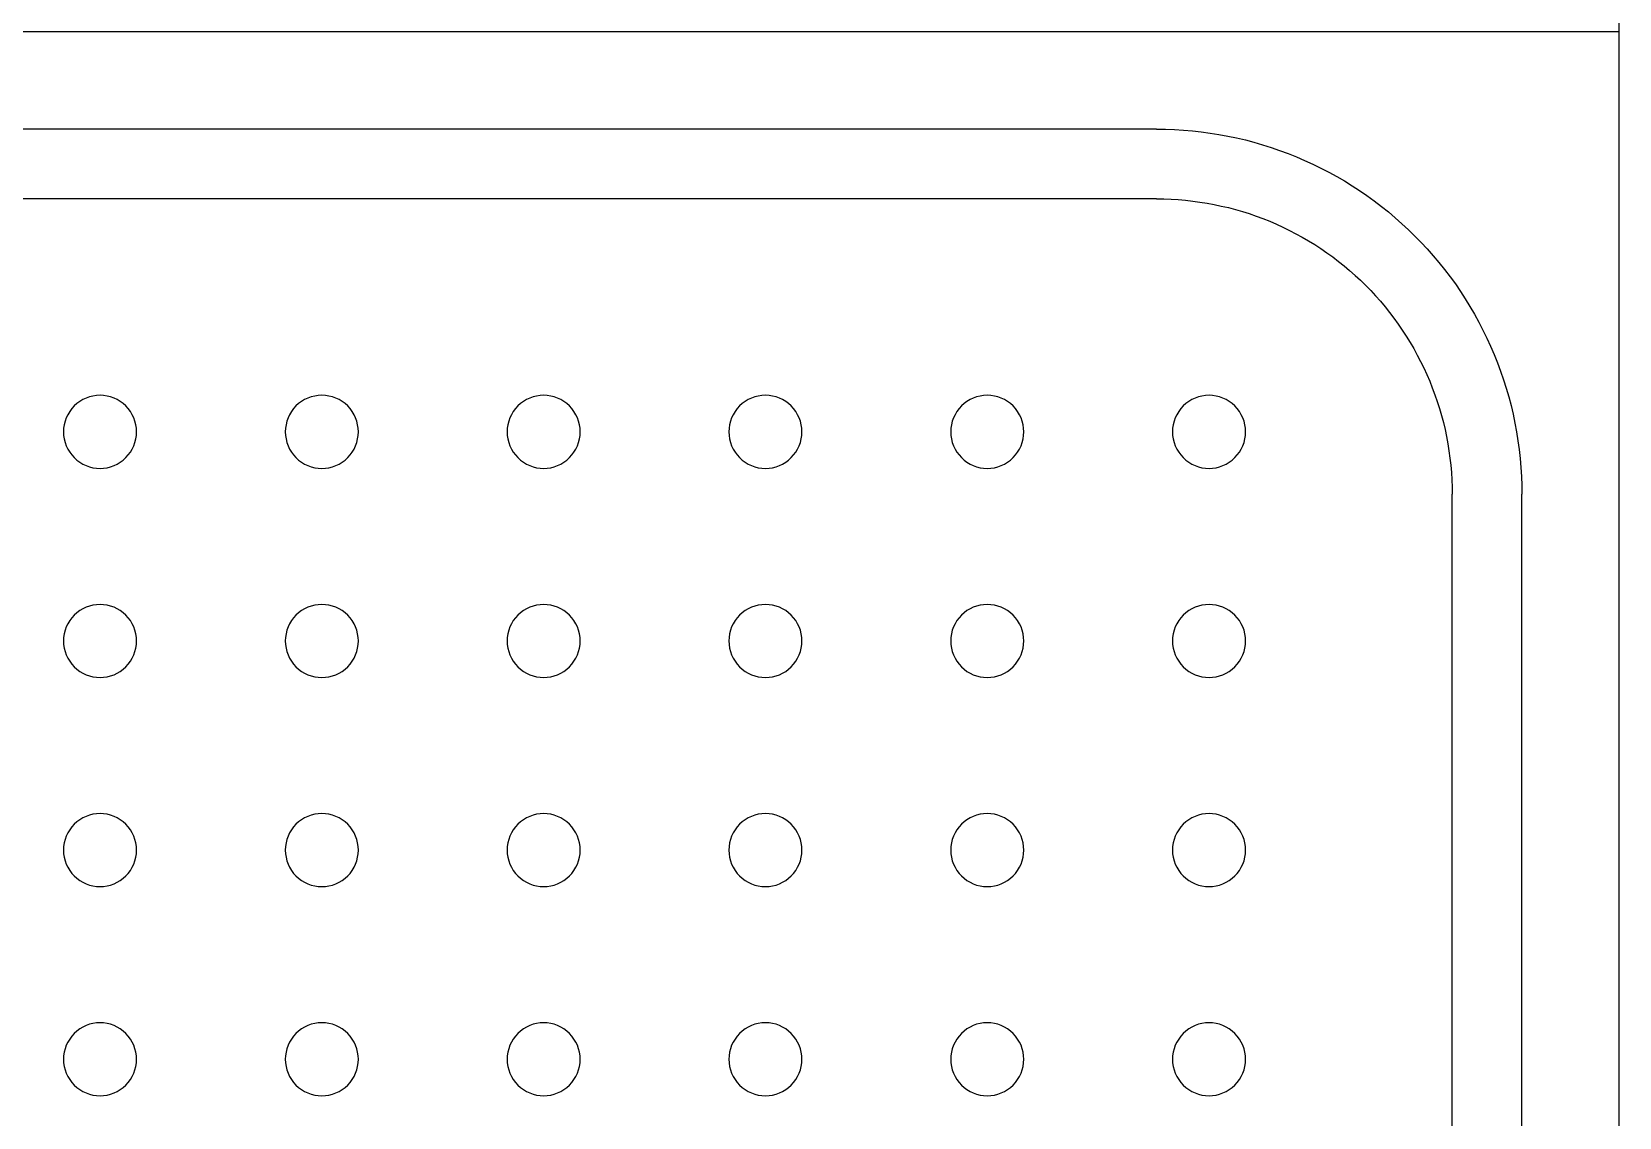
# Model space of a CAD drawing. Header units: millimetres. Extents: x -159872 to 386485, y -250577 to 158966.
# Drawn here: x 370581.6 to 370712.7, y 9857.9 to 9947.6 of the extents above; entities that cross this region are included whole.
import ezdxf

# ---------------------------------------------------------------- set-up
doc = ezdxf.new("R2010")
doc.units = ezdxf.units.MM
doc.layers.get('0').update_dxf_attribs({"lineweight": 25})
doc.layers.add('LDS-equipment-kitchen equipment', color=3, linetype='Continuous', lineweight=13)

# ---------------------------------------------------------------- blocks, each defined once
blk = doc.blocks.new('Group-324')
at = {"layer": 'LDS-equipment-kitchen equipment', "linetype": 'Continuous', "lineweight": 5, "extrusion": (0, 0, -1)}
blk.add_arc((-309675.71, 46653.2), 600.93, 192.83875, 259.24317, dxfattribs=at)
blk = doc.blocks.new('A$C41f9af21')
at = {"lineweight": 25, "transparency": 33554687}
for points in [[(497, 0, 0), (497, 714, 0)], [(497, 357, 0), (110.91, 357, 0)], [(497, 357, 0), (110.91, 357, 0)], [(458.78, 348.96, 0), (149.13, 348.96, 0)], [(458.78, 343.2, 0), (149.13, 343.2, 0)], [(483.2, 225.41, 0), (483.2, 318.78, 0)], [(488.96, 225.41, 0), (488.96, 318.78, 0)]]:
    blk.add_polyline3d(points, dxfattribs=at)
at = {"lineweight": 25}
for points in [[(458.78, 348.96, 0), (459.53, 348.95, 0), (460.27, 348.92, 0), (461, 348.88, 0), (461.74, 348.81, 0), (462.48, 348.73, 0), (463.21, 348.63, 0), (463.94, 348.52, 0), (464.67, 348.38, 0), (465.4, 348.23, 0), (466.12, 348.06, 0), (466.83, 347.87, 0), (467.54, 347.66, 0), (468.25, 347.44, 0), (468.95, 347.2, 0), (469.64, 346.94, 0), (470.33, 346.66, 0), (471.01, 346.37, 0), (471.69, 346.06, 0), (472.35, 345.74, 0), (473.01, 345.4, 0), (473.66, 345.04, 0), (474.3, 344.67, 0), (474.93, 344.28, 0), (475.55, 343.87, 0), (476.16, 343.46, 0), (476.76, 343.02, 0), (477.35, 342.57, 0), (477.93, 342.11, 0), (478.49, 341.63, 0), (479.05, 341.14, 0), (479.59, 340.64, 0), (480.12, 340.12, 0), (480.64, 339.59, 0), (481.14, 339.05, 0), (481.63, 338.49, 0), (482.11, 337.93, 0), (482.57, 337.35, 0), (483.02, 336.76, 0), (483.46, 336.16, 0), (483.88, 335.55, 0), (484.28, 334.93, 0), (484.67, 334.3, 0), (485.04, 333.66, 0), (485.4, 333.01, 0), (485.74, 332.35, 0), (486.06, 331.69, 0), (486.37, 331.01, 0), (486.66, 330.33, 0), (486.94, 329.64, 0), (487.2, 328.95, 0), (487.44, 328.25, 0), (487.66, 327.54, 0), (487.87, 326.83, 0), (488.06, 326.12, 0), (488.23, 325.4, 0), (488.38, 324.67, 0), (488.52, 323.94, 0), (488.63, 323.21, 0), (488.73, 322.48, 0), (488.82, 321.74, 0), (488.88, 321, 0), (488.92, 320.26, 0), (488.95, 319.52, 0), (488.96, 318.78, 0)], [(458.78, 343.2, 0), (459.38, 343.19, 0), (459.98, 343.17, 0), (460.58, 343.13, 0), (461.18, 343.08, 0), (461.77, 343.01, 0), (462.37, 342.93, 0), (462.96, 342.84, 0), (463.55, 342.73, 0), (464.13, 342.6, 0), (464.72, 342.47, 0), (465.3, 342.31, 0), (465.87, 342.15, 0), (466.44, 341.97, 0), (467.01, 341.77, 0), (467.57, 341.56, 0), (468.13, 341.34, 0), (468.68, 341.1, 0), (469.22, 340.85, 0), (469.76, 340.59, 0), (470.29, 340.31, 0), (470.82, 340.03, 0), (471.34, 339.72, 0), (471.85, 339.41, 0), (472.35, 339.08, 0), (472.84, 338.74, 0), (473.33, 338.39, 0), (473.8, 338.03, 0), (474.27, 337.66, 0), (474.73, 337.27, 0), (475.18, 336.87, 0), (475.62, 336.47, 0), (476.05, 336.05, 0), (476.47, 335.62, 0), (476.87, 335.18, 0), (477.27, 334.73, 0), (477.66, 334.27, 0), (478.03, 333.8, 0), (478.39, 333.33, 0), (478.74, 332.84, 0), (479.08, 332.35, 0), (479.41, 331.84, 0), (479.72, 331.33, 0), (480.03, 330.82, 0), (480.32, 330.29, 0), (480.59, 329.76, 0), (480.85, 329.22, 0), (481.1, 328.68, 0), (481.34, 328.13, 0), (481.56, 327.57, 0), (481.77, 327.01, 0), (481.97, 326.44, 0), (482.15, 325.87, 0), (482.31, 325.3, 0), (482.47, 324.72, 0), (482.61, 324.13, 0), (482.73, 323.55, 0), (482.84, 322.96, 0), (482.93, 322.37, 0), (483.01, 321.77, 0), (483.08, 321.18, 0), (483.13, 320.58, 0), (483.17, 319.98, 0), (483.19, 319.38, 0), (483.2, 318.78, 0)], [(368.51, 323.94, 0), (368.52, 323.65, 0), (368.57, 323.35, 0), (368.64, 323.07, 0), (368.74, 322.79, 0), (368.87, 322.52, 0), (369.02, 322.27, 0), (369.19, 322.03, 0), (369.39, 321.81, 0), (369.61, 321.61, 0), (369.85, 321.43, 0), (370.1, 321.28, 0), (370.37, 321.15, 0), (370.65, 321.05, 0), (370.94, 320.98, 0), (371.23, 320.94, 0), (371.53, 320.92, 0), (371.82, 320.94, 0), (372.12, 320.98, 0), (372.4, 321.05, 0), (372.68, 321.15, 0), (372.95, 321.28, 0), (373.2, 321.43, 0), (373.44, 321.61, 0), (373.66, 321.81, 0), (373.86, 322.03, 0), (374.04, 322.27, 0), (374.19, 322.52, 0), (374.31, 322.79, 0), (374.41, 323.07, 0), (374.49, 323.35, 0), (374.53, 323.65, 0), (374.54, 323.94, 0), (374.53, 324.24, 0), (374.49, 324.53, 0), (374.41, 324.82, 0), (374.31, 325.1, 0), (374.19, 325.36, 0), (374.04, 325.62, 0), (373.86, 325.86, 0), (373.66, 326.08, 0), (373.44, 326.27, 0), (373.2, 326.45, 0), (372.95, 326.6, 0), (372.68, 326.73, 0), (372.4, 326.83, 0), (372.12, 326.9, 0), (371.82, 326.95, 0), (371.53, 326.96, 0), (371.23, 326.95, 0), (370.94, 326.9, 0), (370.65, 326.83, 0), (370.37, 326.73, 0), (370.1, 326.6, 0), (369.85, 326.45, 0), (369.61, 326.27, 0), (369.39, 326.08, 0), (369.19, 325.86, 0), (369.02, 325.62, 0), (368.87, 325.36, 0), (368.74, 325.1, 0), (368.64, 324.82, 0), (368.57, 324.53, 0), (368.52, 324.24, 0), (368.51, 323.94, 0)], [(386.83, 323.94, 0), (386.84, 323.65, 0), (386.89, 323.35, 0), (386.96, 323.07, 0), (387.06, 322.79, 0), (387.18, 322.52, 0), (387.34, 322.27, 0), (387.51, 322.03, 0), (387.71, 321.81, 0), (387.93, 321.61, 0), (388.17, 321.43, 0), (388.42, 321.28, 0), (388.69, 321.15, 0), (388.97, 321.05, 0), (389.26, 320.98, 0), (389.55, 320.94, 0), (389.85, 320.92, 0), (390.14, 320.94, 0), (390.43, 320.98, 0), (390.72, 321.05, 0), (391, 321.15, 0), (391.27, 321.28, 0), (391.52, 321.43, 0), (391.76, 321.61, 0), (391.98, 321.81, 0), (392.18, 322.03, 0), (392.35, 322.27, 0), (392.51, 322.52, 0), (392.63, 322.79, 0), (392.73, 323.07, 0), (392.8, 323.35, 0), (392.85, 323.65, 0), (392.86, 323.94, 0), (392.85, 324.24, 0), (392.8, 324.53, 0), (392.73, 324.82, 0), (392.63, 325.1, 0), (392.51, 325.36, 0), (392.35, 325.62, 0), (392.18, 325.86, 0), (391.98, 326.08, 0), (391.76, 326.27, 0), (391.52, 326.45, 0), (391.27, 326.6, 0), (391, 326.73, 0), (390.72, 326.83, 0), (390.43, 326.9, 0), (390.14, 326.95, 0), (389.85, 326.96, 0), (389.55, 326.95, 0), (389.26, 326.9, 0), (388.97, 326.83, 0), (388.69, 326.73, 0), (388.42, 326.6, 0), (388.17, 326.45, 0), (387.93, 326.27, 0), (387.71, 326.08, 0), (387.51, 325.86, 0), (387.34, 325.62, 0), (387.18, 325.36, 0), (387.06, 325.1, 0), (386.96, 324.82, 0), (386.89, 324.53, 0), (386.84, 324.24, 0), (386.83, 323.94, 0)], [(405.15, 323.94, 0), (405.16, 323.65, 0), (405.2, 323.35, 0), (405.28, 323.07, 0), (405.38, 322.79, 0), (405.5, 322.52, 0), (405.65, 322.27, 0), (405.83, 322.03, 0), (406.03, 321.81, 0), (406.25, 321.61, 0), (406.49, 321.43, 0), (406.74, 321.28, 0), (407.01, 321.15, 0), (407.29, 321.05, 0), (407.57, 320.98, 0), (407.87, 320.94, 0), (408.16, 320.92, 0), (408.46, 320.94, 0), (408.75, 320.98, 0), (409.04, 321.05, 0), (409.32, 321.15, 0), (409.59, 321.28, 0), (409.84, 321.43, 0), (410.08, 321.61, 0), (410.3, 321.81, 0), (410.5, 322.03, 0), (410.67, 322.27, 0), (410.82, 322.52, 0), (410.95, 322.79, 0), (411.05, 323.07, 0), (411.12, 323.35, 0), (411.17, 323.65, 0), (411.18, 323.94, 0), (411.17, 324.24, 0), (411.12, 324.53, 0), (411.05, 324.82, 0), (410.95, 325.1, 0), (410.82, 325.36, 0), (410.67, 325.62, 0), (410.5, 325.86, 0), (410.3, 326.08, 0), (410.08, 326.27, 0), (409.84, 326.45, 0), (409.59, 326.6, 0), (409.32, 326.73, 0), (409.04, 326.83, 0), (408.75, 326.9, 0), (408.46, 326.95, 0), (408.16, 326.96, 0), (407.87, 326.95, 0), (407.57, 326.9, 0), (407.29, 326.83, 0), (407.01, 326.73, 0), (406.74, 326.6, 0), (406.49, 326.45, 0), (406.25, 326.27, 0), (406.03, 326.08, 0), (405.83, 325.86, 0), (405.65, 325.62, 0), (405.5, 325.36, 0), (405.38, 325.1, 0), (405.28, 324.82, 0), (405.2, 324.53, 0), (405.16, 324.24, 0), (405.15, 323.94, 0)], [(423.46, 323.94, 0), (423.48, 323.65, 0), (423.52, 323.35, 0), (423.59, 323.07, 0), (423.69, 322.79, 0), (423.82, 322.52, 0), (423.97, 322.27, 0), (424.15, 322.03, 0), (424.35, 321.81, 0), (424.57, 321.61, 0), (424.81, 321.43, 0), (425.06, 321.28, 0), (425.33, 321.15, 0), (425.61, 321.05, 0), (425.89, 320.98, 0), (426.19, 320.94, 0), (426.48, 320.92, 0), (426.78, 320.94, 0), (427.07, 320.98, 0), (427.36, 321.05, 0), (427.64, 321.15, 0), (427.9, 321.28, 0), (428.16, 321.43, 0), (428.4, 321.61, 0), (428.62, 321.81, 0), (428.81, 322.03, 0), (428.99, 322.27, 0), (429.14, 322.52, 0), (429.27, 322.79, 0), (429.37, 323.07, 0), (429.44, 323.35, 0), (429.48, 323.65, 0), (429.5, 323.94, 0), (429.48, 324.24, 0), (429.44, 324.53, 0), (429.37, 324.82, 0), (429.27, 325.1, 0), (429.14, 325.36, 0), (428.99, 325.62, 0), (428.81, 325.86, 0), (428.62, 326.08, 0), (428.4, 326.27, 0), (428.16, 326.45, 0), (427.9, 326.6, 0), (427.64, 326.73, 0), (427.36, 326.83, 0), (427.07, 326.9, 0), (426.78, 326.95, 0), (426.48, 326.96, 0), (426.19, 326.95, 0), (425.89, 326.9, 0), (425.61, 326.83, 0), (425.33, 326.73, 0), (425.06, 326.6, 0), (424.81, 326.45, 0), (424.57, 326.27, 0), (424.35, 326.08, 0), (424.15, 325.86, 0), (423.97, 325.62, 0), (423.82, 325.36, 0), (423.69, 325.1, 0), (423.59, 324.82, 0), (423.52, 324.53, 0), (423.48, 324.24, 0), (423.46, 323.94, 0)], [(441.78, 323.94, 0), (441.8, 323.65, 0), (441.84, 323.35, 0), (441.91, 323.07, 0), (442.01, 322.79, 0), (442.14, 322.52, 0), (442.29, 322.27, 0), (442.47, 322.03, 0), (442.67, 321.81, 0), (442.89, 321.61, 0), (443.12, 321.43, 0), (443.38, 321.28, 0), (443.64, 321.15, 0), (443.92, 321.05, 0), (444.21, 320.98, 0), (444.5, 320.94, 0), (444.8, 320.92, 0), (445.1, 320.94, 0), (445.39, 320.98, 0), (445.68, 321.05, 0), (445.95, 321.15, 0), (446.22, 321.28, 0), (446.48, 321.43, 0), (446.71, 321.61, 0), (446.93, 321.81, 0), (447.13, 322.03, 0), (447.31, 322.27, 0), (447.46, 322.52, 0), (447.59, 322.79, 0), (447.69, 323.07, 0), (447.76, 323.35, 0), (447.8, 323.65, 0), (447.82, 323.94, 0), (447.8, 324.24, 0), (447.76, 324.53, 0), (447.69, 324.82, 0), (447.59, 325.1, 0), (447.46, 325.36, 0), (447.31, 325.62, 0), (447.13, 325.86, 0), (446.93, 326.08, 0), (446.71, 326.27, 0), (446.48, 326.45, 0), (446.22, 326.6, 0), (445.95, 326.73, 0), (445.68, 326.83, 0), (445.39, 326.9, 0), (445.1, 326.95, 0), (444.8, 326.96, 0), (444.5, 326.95, 0), (444.21, 326.9, 0), (443.92, 326.83, 0), (443.64, 326.73, 0), (443.38, 326.6, 0), (443.12, 326.45, 0), (442.89, 326.27, 0), (442.67, 326.08, 0), (442.47, 325.86, 0), (442.29, 325.62, 0), (442.14, 325.36, 0), (442.01, 325.1, 0), (441.91, 324.82, 0), (441.84, 324.53, 0), (441.8, 324.24, 0), (441.78, 323.94, 0)], [(460.1, 323.94, 0), (460.11, 323.65, 0), (460.16, 323.35, 0), (460.23, 323.07, 0), (460.33, 322.79, 0), (460.46, 322.52, 0), (460.61, 322.27, 0), (460.79, 322.03, 0), (460.98, 321.81, 0), (461.2, 321.61, 0), (461.44, 321.43, 0), (461.7, 321.28, 0), (461.96, 321.15, 0), (462.24, 321.05, 0), (462.53, 320.98, 0), (462.82, 320.94, 0), (463.12, 320.92, 0), (463.41, 320.94, 0), (463.71, 320.98, 0), (463.99, 321.05, 0), (464.27, 321.15, 0), (464.54, 321.28, 0), (464.79, 321.43, 0), (465.03, 321.61, 0), (465.25, 321.81, 0), (465.45, 322.03, 0), (465.63, 322.27, 0), (465.78, 322.52, 0), (465.91, 322.79, 0), (466.01, 323.07, 0), (466.08, 323.35, 0), (466.12, 323.65, 0), (466.14, 323.94, 0), (466.12, 324.24, 0), (466.08, 324.53, 0), (466.01, 324.82, 0), (465.91, 325.1, 0), (465.78, 325.36, 0), (465.63, 325.62, 0), (465.45, 325.86, 0), (465.25, 326.08, 0), (465.03, 326.27, 0), (464.79, 326.45, 0), (464.54, 326.6, 0), (464.27, 326.73, 0), (463.99, 326.83, 0), (463.71, 326.9, 0), (463.41, 326.95, 0), (463.12, 326.96, 0), (462.82, 326.95, 0), (462.53, 326.9, 0), (462.24, 326.83, 0), (461.96, 326.73, 0), (461.7, 326.6, 0), (461.44, 326.45, 0), (461.2, 326.27, 0), (460.98, 326.08, 0), (460.79, 325.86, 0), (460.61, 325.62, 0), (460.46, 325.36, 0), (460.33, 325.1, 0), (460.23, 324.82, 0), (460.16, 324.53, 0), (460.11, 324.24, 0), (460.1, 323.94, 0)], [(368.51, 306.66, 0), (368.52, 306.36, 0), (368.57, 306.07, 0), (368.64, 305.78, 0), (368.74, 305.51, 0), (368.87, 305.24, 0), (369.02, 304.98, 0), (369.19, 304.75, 0), (369.39, 304.53, 0), (369.61, 304.33, 0), (369.85, 304.15, 0), (370.1, 304, 0), (370.37, 303.87, 0), (370.65, 303.77, 0), (370.94, 303.7, 0), (371.23, 303.66, 0), (371.53, 303.64, 0), (371.82, 303.66, 0), (372.12, 303.7, 0), (372.4, 303.77, 0), (372.68, 303.87, 0), (372.95, 304, 0), (373.2, 304.15, 0), (373.44, 304.33, 0), (373.66, 304.53, 0), (373.86, 304.75, 0), (374.04, 304.98, 0), (374.19, 305.24, 0), (374.31, 305.51, 0), (374.41, 305.78, 0), (374.49, 306.07, 0), (374.53, 306.36, 0), (374.54, 306.66, 0), (374.53, 306.96, 0), (374.49, 307.25, 0), (374.41, 307.54, 0), (374.31, 307.82, 0), (374.19, 308.08, 0), (374.04, 308.34, 0), (373.86, 308.58, 0), (373.66, 308.79, 0), (373.44, 308.99, 0), (373.2, 309.17, 0), (372.95, 309.32, 0), (372.68, 309.45, 0), (372.4, 309.55, 0), (372.12, 309.62, 0), (371.82, 309.66, 0), (371.53, 309.68, 0), (371.23, 309.66, 0), (370.94, 309.62, 0), (370.65, 309.55, 0), (370.37, 309.45, 0), (370.1, 309.32, 0), (369.85, 309.17, 0), (369.61, 308.99, 0), (369.39, 308.79, 0), (369.19, 308.58, 0), (369.02, 308.34, 0), (368.87, 308.08, 0), (368.74, 307.82, 0), (368.64, 307.54, 0), (368.57, 307.25, 0), (368.52, 306.96, 0), (368.51, 306.66, 0)], [(386.83, 306.66, 0), (386.84, 306.36, 0), (386.89, 306.07, 0), (386.96, 305.78, 0), (387.06, 305.51, 0), (387.18, 305.24, 0), (387.34, 304.98, 0), (387.51, 304.75, 0), (387.71, 304.53, 0), (387.93, 304.33, 0), (388.17, 304.15, 0), (388.42, 304, 0), (388.69, 303.87, 0), (388.97, 303.77, 0), (389.26, 303.7, 0), (389.55, 303.66, 0), (389.85, 303.64, 0), (390.14, 303.66, 0), (390.43, 303.7, 0), (390.72, 303.77, 0), (391, 303.87, 0), (391.27, 304, 0), (391.52, 304.15, 0), (391.76, 304.33, 0), (391.98, 304.53, 0), (392.18, 304.75, 0), (392.35, 304.98, 0), (392.51, 305.24, 0), (392.63, 305.51, 0), (392.73, 305.78, 0), (392.8, 306.07, 0), (392.85, 306.36, 0), (392.86, 306.66, 0), (392.85, 306.96, 0), (392.8, 307.25, 0), (392.73, 307.54, 0), (392.63, 307.82, 0), (392.51, 308.08, 0), (392.35, 308.34, 0), (392.18, 308.58, 0), (391.98, 308.79, 0), (391.76, 308.99, 0), (391.52, 309.17, 0), (391.27, 309.32, 0), (391, 309.45, 0), (390.72, 309.55, 0), (390.43, 309.62, 0), (390.14, 309.66, 0), (389.85, 309.68, 0), (389.55, 309.66, 0), (389.26, 309.62, 0), (388.97, 309.55, 0), (388.69, 309.45, 0), (388.42, 309.32, 0), (388.17, 309.17, 0), (387.93, 308.99, 0), (387.71, 308.79, 0), (387.51, 308.58, 0), (387.34, 308.34, 0), (387.18, 308.08, 0), (387.06, 307.82, 0), (386.96, 307.54, 0), (386.89, 307.25, 0), (386.84, 306.96, 0), (386.83, 306.66, 0)], [(405.15, 306.66, 0), (405.16, 306.36, 0), (405.2, 306.07, 0), (405.28, 305.78, 0), (405.38, 305.51, 0), (405.5, 305.24, 0), (405.65, 304.98, 0), (405.83, 304.75, 0), (406.03, 304.53, 0), (406.25, 304.33, 0), (406.49, 304.15, 0), (406.74, 304, 0), (407.01, 303.87, 0), (407.29, 303.77, 0), (407.57, 303.7, 0), (407.87, 303.66, 0), (408.16, 303.64, 0), (408.46, 303.66, 0), (408.75, 303.7, 0), (409.04, 303.77, 0), (409.32, 303.87, 0), (409.59, 304, 0), (409.84, 304.15, 0), (410.08, 304.33, 0), (410.3, 304.53, 0), (410.5, 304.75, 0), (410.67, 304.98, 0), (410.82, 305.24, 0), (410.95, 305.51, 0), (411.05, 305.78, 0), (411.12, 306.07, 0), (411.17, 306.36, 0), (411.18, 306.66, 0), (411.17, 306.96, 0), (411.12, 307.25, 0), (411.05, 307.54, 0), (410.95, 307.82, 0), (410.82, 308.08, 0), (410.67, 308.34, 0), (410.5, 308.58, 0), (410.3, 308.79, 0), (410.08, 308.99, 0), (409.84, 309.17, 0), (409.59, 309.32, 0), (409.32, 309.45, 0), (409.04, 309.55, 0), (408.75, 309.62, 0), (408.46, 309.66, 0), (408.16, 309.68, 0), (407.87, 309.66, 0), (407.57, 309.62, 0), (407.29, 309.55, 0), (407.01, 309.45, 0), (406.74, 309.32, 0), (406.49, 309.17, 0), (406.25, 308.99, 0), (406.03, 308.79, 0), (405.83, 308.58, 0), (405.65, 308.34, 0), (405.5, 308.08, 0), (405.38, 307.82, 0), (405.28, 307.54, 0), (405.2, 307.25, 0), (405.16, 306.96, 0), (405.15, 306.66, 0)], [(423.46, 306.66, 0), (423.48, 306.36, 0), (423.52, 306.07, 0), (423.59, 305.78, 0), (423.69, 305.51, 0), (423.82, 305.24, 0), (423.97, 304.98, 0), (424.15, 304.75, 0), (424.35, 304.53, 0), (424.57, 304.33, 0), (424.81, 304.15, 0), (425.06, 304, 0), (425.33, 303.87, 0), (425.61, 303.77, 0), (425.89, 303.7, 0), (426.19, 303.66, 0), (426.48, 303.64, 0), (426.78, 303.66, 0), (427.07, 303.7, 0), (427.36, 303.77, 0), (427.64, 303.87, 0), (427.9, 304, 0), (428.16, 304.15, 0), (428.4, 304.33, 0), (428.62, 304.53, 0), (428.81, 304.75, 0), (428.99, 304.98, 0), (429.14, 305.24, 0), (429.27, 305.51, 0), (429.37, 305.78, 0), (429.44, 306.07, 0), (429.48, 306.36, 0), (429.5, 306.66, 0), (429.48, 306.96, 0), (429.44, 307.25, 0), (429.37, 307.54, 0), (429.27, 307.82, 0), (429.14, 308.08, 0), (428.99, 308.34, 0), (428.81, 308.58, 0), (428.62, 308.79, 0), (428.4, 308.99, 0), (428.16, 309.17, 0), (427.9, 309.32, 0), (427.64, 309.45, 0), (427.36, 309.55, 0), (427.07, 309.62, 0), (426.78, 309.66, 0), (426.48, 309.68, 0), (426.19, 309.66, 0), (425.89, 309.62, 0), (425.61, 309.55, 0), (425.33, 309.45, 0), (425.06, 309.32, 0), (424.81, 309.17, 0), (424.57, 308.99, 0), (424.35, 308.79, 0), (424.15, 308.58, 0), (423.97, 308.34, 0), (423.82, 308.08, 0), (423.69, 307.82, 0), (423.59, 307.54, 0), (423.52, 307.25, 0), (423.48, 306.96, 0), (423.46, 306.66, 0)], [(441.78, 306.66, 0), (441.8, 306.36, 0), (441.84, 306.07, 0), (441.91, 305.78, 0), (442.01, 305.51, 0), (442.14, 305.24, 0), (442.29, 304.98, 0), (442.47, 304.75, 0), (442.67, 304.53, 0), (442.89, 304.33, 0), (443.12, 304.15, 0), (443.38, 304, 0), (443.64, 303.87, 0), (443.92, 303.77, 0), (444.21, 303.7, 0), (444.5, 303.66, 0), (444.8, 303.64, 0), (445.1, 303.66, 0), (445.39, 303.7, 0), (445.68, 303.77, 0), (445.95, 303.87, 0), (446.22, 304, 0), (446.48, 304.15, 0), (446.71, 304.33, 0), (446.93, 304.53, 0), (447.13, 304.75, 0), (447.31, 304.98, 0), (447.46, 305.24, 0), (447.59, 305.51, 0), (447.69, 305.78, 0), (447.76, 306.07, 0), (447.8, 306.36, 0), (447.82, 306.66, 0), (447.8, 306.96, 0), (447.76, 307.25, 0), (447.69, 307.54, 0), (447.59, 307.82, 0), (447.46, 308.08, 0), (447.31, 308.34, 0), (447.13, 308.58, 0), (446.93, 308.79, 0), (446.71, 308.99, 0), (446.48, 309.17, 0), (446.22, 309.32, 0), (445.95, 309.45, 0), (445.68, 309.55, 0), (445.39, 309.62, 0), (445.1, 309.66, 0), (444.8, 309.68, 0), (444.5, 309.66, 0), (444.21, 309.62, 0), (443.92, 309.55, 0), (443.64, 309.45, 0), (443.38, 309.32, 0), (443.12, 309.17, 0), (442.89, 308.99, 0), (442.67, 308.79, 0), (442.47, 308.58, 0), (442.29, 308.34, 0), (442.14, 308.08, 0), (442.01, 307.82, 0), (441.91, 307.54, 0), (441.84, 307.25, 0), (441.8, 306.96, 0), (441.78, 306.66, 0)], [(460.1, 306.66, 0), (460.11, 306.36, 0), (460.16, 306.07, 0), (460.23, 305.78, 0), (460.33, 305.51, 0), (460.46, 305.24, 0), (460.61, 304.98, 0), (460.79, 304.75, 0), (460.98, 304.53, 0), (461.2, 304.33, 0), (461.44, 304.15, 0), (461.7, 304, 0), (461.96, 303.87, 0), (462.24, 303.77, 0), (462.53, 303.7, 0), (462.82, 303.66, 0), (463.12, 303.64, 0), (463.41, 303.66, 0), (463.71, 303.7, 0), (463.99, 303.77, 0), (464.27, 303.87, 0), (464.54, 304, 0), (464.79, 304.15, 0), (465.03, 304.33, 0), (465.25, 304.53, 0), (465.45, 304.75, 0), (465.63, 304.98, 0), (465.78, 305.24, 0), (465.91, 305.51, 0), (466.01, 305.78, 0), (466.08, 306.07, 0), (466.12, 306.36, 0), (466.14, 306.66, 0), (466.12, 306.96, 0), (466.08, 307.25, 0), (466.01, 307.54, 0), (465.91, 307.82, 0), (465.78, 308.08, 0), (465.63, 308.34, 0), (465.45, 308.58, 0), (465.25, 308.79, 0), (465.03, 308.99, 0), (464.79, 309.17, 0), (464.54, 309.32, 0), (464.27, 309.45, 0), (463.99, 309.55, 0), (463.71, 309.62, 0), (463.41, 309.66, 0), (463.12, 309.68, 0), (462.82, 309.66, 0), (462.53, 309.62, 0), (462.24, 309.55, 0), (461.96, 309.45, 0), (461.7, 309.32, 0), (461.44, 309.17, 0), (461.2, 308.99, 0), (460.98, 308.79, 0), (460.79, 308.58, 0), (460.61, 308.34, 0), (460.46, 308.08, 0), (460.33, 307.82, 0), (460.23, 307.54, 0), (460.16, 307.25, 0), (460.11, 306.96, 0), (460.1, 306.66, 0)], [(368.51, 289.38, 0), (368.52, 289.08, 0), (368.57, 288.79, 0), (368.64, 288.5, 0), (368.74, 288.22, 0), (368.87, 287.96, 0), (369.02, 287.7, 0), (369.19, 287.46, 0), (369.39, 287.25, 0), (369.61, 287.05, 0), (369.85, 286.87, 0), (370.1, 286.72, 0), (370.37, 286.59, 0), (370.65, 286.49, 0), (370.94, 286.42, 0), (371.23, 286.38, 0), (371.53, 286.36, 0), (371.82, 286.38, 0), (372.12, 286.42, 0), (372.4, 286.49, 0), (372.68, 286.59, 0), (372.95, 286.72, 0), (373.2, 286.87, 0), (373.44, 287.05, 0), (373.66, 287.25, 0), (373.86, 287.46, 0), (374.04, 287.7, 0), (374.19, 287.96, 0), (374.31, 288.22, 0), (374.41, 288.5, 0), (374.49, 288.79, 0), (374.53, 289.08, 0), (374.54, 289.38, 0), (374.53, 289.67, 0), (374.49, 289.97, 0), (374.41, 290.26, 0), (374.31, 290.53, 0), (374.19, 290.8, 0), (374.04, 291.06, 0), (373.86, 291.29, 0), (373.66, 291.51, 0), (373.44, 291.71, 0), (373.2, 291.89, 0), (372.95, 292.04, 0), (372.68, 292.17, 0), (372.4, 292.27, 0), (372.12, 292.34, 0), (371.82, 292.38, 0), (371.53, 292.4, 0), (371.23, 292.38, 0), (370.94, 292.34, 0), (370.65, 292.27, 0), (370.37, 292.17, 0), (370.1, 292.04, 0), (369.85, 291.89, 0), (369.61, 291.71, 0), (369.39, 291.51, 0), (369.19, 291.29, 0), (369.02, 291.06, 0), (368.87, 290.8, 0), (368.74, 290.53, 0), (368.64, 290.26, 0), (368.57, 289.97, 0), (368.52, 289.67, 0), (368.51, 289.38, 0)], [(386.83, 289.38, 0), (386.84, 289.08, 0), (386.89, 288.79, 0), (386.96, 288.5, 0), (387.06, 288.22, 0), (387.18, 287.96, 0), (387.34, 287.7, 0), (387.51, 287.46, 0), (387.71, 287.25, 0), (387.93, 287.05, 0), (388.17, 286.87, 0), (388.42, 286.72, 0), (388.69, 286.59, 0), (388.97, 286.49, 0), (389.26, 286.42, 0), (389.55, 286.38, 0), (389.85, 286.36, 0), (390.14, 286.38, 0), (390.43, 286.42, 0), (390.72, 286.49, 0), (391, 286.59, 0), (391.27, 286.72, 0), (391.52, 286.87, 0), (391.76, 287.05, 0), (391.98, 287.25, 0), (392.18, 287.46, 0), (392.35, 287.7, 0), (392.51, 287.96, 0), (392.63, 288.22, 0), (392.73, 288.5, 0), (392.8, 288.79, 0), (392.85, 289.08, 0), (392.86, 289.38, 0), (392.85, 289.67, 0), (392.8, 289.97, 0), (392.73, 290.26, 0), (392.63, 290.53, 0), (392.51, 290.8, 0), (392.35, 291.06, 0), (392.18, 291.29, 0), (391.98, 291.51, 0), (391.76, 291.71, 0), (391.52, 291.89, 0), (391.27, 292.04, 0), (391, 292.17, 0), (390.72, 292.27, 0), (390.43, 292.34, 0), (390.14, 292.38, 0), (389.85, 292.4, 0), (389.55, 292.38, 0), (389.26, 292.34, 0), (388.97, 292.27, 0), (388.69, 292.17, 0), (388.42, 292.04, 0), (388.17, 291.89, 0), (387.93, 291.71, 0), (387.71, 291.51, 0), (387.51, 291.29, 0), (387.34, 291.06, 0), (387.18, 290.8, 0), (387.06, 290.53, 0), (386.96, 290.26, 0), (386.89, 289.97, 0), (386.84, 289.67, 0), (386.83, 289.38, 0)], [(405.15, 289.38, 0), (405.16, 289.08, 0), (405.2, 288.79, 0), (405.28, 288.5, 0), (405.38, 288.22, 0), (405.5, 287.96, 0), (405.65, 287.7, 0), (405.83, 287.46, 0), (406.03, 287.25, 0), (406.25, 287.05, 0), (406.49, 286.87, 0), (406.74, 286.72, 0), (407.01, 286.59, 0), (407.29, 286.49, 0), (407.57, 286.42, 0), (407.87, 286.38, 0), (408.16, 286.36, 0), (408.46, 286.38, 0), (408.75, 286.42, 0), (409.04, 286.49, 0), (409.32, 286.59, 0), (409.59, 286.72, 0), (409.84, 286.87, 0), (410.08, 287.05, 0), (410.3, 287.25, 0), (410.5, 287.46, 0), (410.67, 287.7, 0), (410.82, 287.96, 0), (410.95, 288.22, 0), (411.05, 288.5, 0), (411.12, 288.79, 0), (411.17, 289.08, 0), (411.18, 289.38, 0), (411.17, 289.67, 0), (411.12, 289.97, 0), (411.05, 290.26, 0), (410.95, 290.53, 0), (410.82, 290.8, 0), (410.67, 291.06, 0), (410.5, 291.29, 0), (410.3, 291.51, 0), (410.08, 291.71, 0), (409.84, 291.89, 0), (409.59, 292.04, 0), (409.32, 292.17, 0), (409.04, 292.27, 0), (408.75, 292.34, 0), (408.46, 292.38, 0), (408.16, 292.4, 0), (407.87, 292.38, 0), (407.57, 292.34, 0), (407.29, 292.27, 0), (407.01, 292.17, 0), (406.74, 292.04, 0), (406.49, 291.89, 0), (406.25, 291.71, 0), (406.03, 291.51, 0), (405.83, 291.29, 0), (405.65, 291.06, 0), (405.5, 290.8, 0), (405.38, 290.53, 0), (405.28, 290.26, 0), (405.2, 289.97, 0), (405.16, 289.67, 0), (405.15, 289.38, 0)], [(423.46, 289.38, 0), (423.48, 289.08, 0), (423.52, 288.79, 0), (423.59, 288.5, 0), (423.69, 288.22, 0), (423.82, 287.96, 0), (423.97, 287.7, 0), (424.15, 287.46, 0), (424.35, 287.25, 0), (424.57, 287.05, 0), (424.81, 286.87, 0), (425.06, 286.72, 0), (425.33, 286.59, 0), (425.61, 286.49, 0), (425.89, 286.42, 0), (426.19, 286.38, 0), (426.48, 286.36, 0), (426.78, 286.38, 0), (427.07, 286.42, 0), (427.36, 286.49, 0), (427.64, 286.59, 0), (427.9, 286.72, 0), (428.16, 286.87, 0), (428.4, 287.05, 0), (428.62, 287.25, 0), (428.81, 287.46, 0), (428.99, 287.7, 0), (429.14, 287.96, 0), (429.27, 288.22, 0), (429.37, 288.5, 0), (429.44, 288.79, 0), (429.48, 289.08, 0), (429.5, 289.38, 0), (429.48, 289.67, 0), (429.44, 289.97, 0), (429.37, 290.26, 0), (429.27, 290.53, 0), (429.14, 290.8, 0), (428.99, 291.06, 0), (428.81, 291.29, 0), (428.62, 291.51, 0), (428.4, 291.71, 0), (428.16, 291.89, 0), (427.9, 292.04, 0), (427.64, 292.17, 0), (427.36, 292.27, 0), (427.07, 292.34, 0), (426.78, 292.38, 0), (426.48, 292.4, 0), (426.19, 292.38, 0), (425.89, 292.34, 0), (425.61, 292.27, 0), (425.33, 292.17, 0), (425.06, 292.04, 0), (424.81, 291.89, 0), (424.57, 291.71, 0), (424.35, 291.51, 0), (424.15, 291.29, 0), (423.97, 291.06, 0), (423.82, 290.8, 0), (423.69, 290.53, 0), (423.59, 290.26, 0), (423.52, 289.97, 0), (423.48, 289.67, 0), (423.46, 289.38, 0)], [(441.78, 289.38, 0), (441.8, 289.08, 0), (441.84, 288.79, 0), (441.91, 288.5, 0), (442.01, 288.22, 0), (442.14, 287.96, 0), (442.29, 287.7, 0), (442.47, 287.46, 0), (442.67, 287.25, 0), (442.89, 287.05, 0), (443.12, 286.87, 0), (443.38, 286.72, 0), (443.64, 286.59, 0), (443.92, 286.49, 0), (444.21, 286.42, 0), (444.5, 286.38, 0), (444.8, 286.36, 0), (445.1, 286.38, 0), (445.39, 286.42, 0), (445.68, 286.49, 0), (445.95, 286.59, 0), (446.22, 286.72, 0), (446.48, 286.87, 0), (446.71, 287.05, 0), (446.93, 287.25, 0), (447.13, 287.46, 0), (447.31, 287.7, 0), (447.46, 287.96, 0), (447.59, 288.22, 0), (447.69, 288.5, 0), (447.76, 288.79, 0), (447.8, 289.08, 0), (447.82, 289.38, 0), (447.8, 289.67, 0), (447.76, 289.97, 0), (447.69, 290.26, 0), (447.59, 290.53, 0), (447.46, 290.8, 0), (447.31, 291.06, 0), (447.13, 291.29, 0), (446.93, 291.51, 0), (446.71, 291.71, 0), (446.48, 291.89, 0), (446.22, 292.04, 0), (445.95, 292.17, 0), (445.68, 292.27, 0), (445.39, 292.34, 0), (445.1, 292.38, 0), (444.8, 292.4, 0), (444.5, 292.38, 0), (444.21, 292.34, 0), (443.92, 292.27, 0), (443.64, 292.17, 0), (443.38, 292.04, 0), (443.12, 291.89, 0), (442.89, 291.71, 0), (442.67, 291.51, 0), (442.47, 291.29, 0), (442.29, 291.06, 0), (442.14, 290.8, 0), (442.01, 290.53, 0), (441.91, 290.26, 0), (441.84, 289.97, 0), (441.8, 289.67, 0), (441.78, 289.38, 0)], [(460.1, 289.38, 0), (460.11, 289.08, 0), (460.16, 288.79, 0), (460.23, 288.5, 0), (460.33, 288.22, 0), (460.46, 287.96, 0), (460.61, 287.7, 0), (460.79, 287.46, 0), (460.98, 287.25, 0), (461.2, 287.05, 0), (461.44, 286.87, 0), (461.7, 286.72, 0), (461.96, 286.59, 0), (462.24, 286.49, 0), (462.53, 286.42, 0), (462.82, 286.38, 0), (463.12, 286.36, 0), (463.41, 286.38, 0), (463.71, 286.42, 0), (463.99, 286.49, 0), (464.27, 286.59, 0), (464.54, 286.72, 0), (464.79, 286.87, 0), (465.03, 287.05, 0), (465.25, 287.25, 0), (465.45, 287.46, 0), (465.63, 287.7, 0), (465.78, 287.96, 0), (465.91, 288.22, 0), (466.01, 288.5, 0), (466.08, 288.79, 0), (466.12, 289.08, 0), (466.14, 289.38, 0), (466.12, 289.67, 0), (466.08, 289.97, 0), (466.01, 290.26, 0), (465.91, 290.53, 0), (465.78, 290.8, 0), (465.63, 291.06, 0), (465.45, 291.29, 0), (465.25, 291.51, 0), (465.03, 291.71, 0), (464.79, 291.89, 0), (464.54, 292.04, 0), (464.27, 292.17, 0), (463.99, 292.27, 0), (463.71, 292.34, 0), (463.41, 292.38, 0), (463.12, 292.4, 0), (462.82, 292.38, 0), (462.53, 292.34, 0), (462.24, 292.27, 0), (461.96, 292.17, 0), (461.7, 292.04, 0), (461.44, 291.89, 0), (461.2, 291.71, 0), (460.98, 291.51, 0), (460.79, 291.29, 0), (460.61, 291.06, 0), (460.46, 290.8, 0), (460.33, 290.53, 0), (460.23, 290.26, 0), (460.16, 289.97, 0), (460.11, 289.67, 0), (460.1, 289.38, 0)], [(368.51, 272.1, 0), (368.52, 271.8, 0), (368.57, 271.51, 0), (368.64, 271.22, 0), (368.74, 270.94, 0), (368.87, 270.68, 0), (369.02, 270.42, 0), (369.19, 270.18, 0), (369.39, 269.96, 0), (369.61, 269.77, 0), (369.85, 269.59, 0), (370.1, 269.44, 0), (370.37, 269.31, 0), (370.65, 269.21, 0), (370.94, 269.14, 0), (371.23, 269.09, 0), (371.53, 269.08, 0), (371.82, 269.09, 0), (372.12, 269.14, 0), (372.4, 269.21, 0), (372.68, 269.31, 0), (372.95, 269.44, 0), (373.2, 269.59, 0), (373.44, 269.77, 0), (373.66, 269.96, 0), (373.86, 270.18, 0), (374.04, 270.42, 0), (374.19, 270.68, 0), (374.31, 270.94, 0), (374.41, 271.22, 0), (374.49, 271.51, 0), (374.53, 271.8, 0), (374.54, 272.1, 0), (374.53, 272.39, 0), (374.49, 272.69, 0), (374.41, 272.97, 0), (374.31, 273.25, 0), (374.19, 273.52, 0), (374.04, 273.77, 0), (373.86, 274.01, 0), (373.66, 274.23, 0), (373.44, 274.43, 0), (373.2, 274.61, 0), (372.95, 274.76, 0), (372.68, 274.89, 0), (372.4, 274.99, 0), (372.12, 275.06, 0), (371.82, 275.1, 0), (371.53, 275.12, 0), (371.23, 275.1, 0), (370.94, 275.06, 0), (370.65, 274.99, 0), (370.37, 274.89, 0), (370.1, 274.76, 0), (369.85, 274.61, 0), (369.61, 274.43, 0), (369.39, 274.23, 0), (369.19, 274.01, 0), (369.02, 273.77, 0), (368.87, 273.52, 0), (368.74, 273.25, 0), (368.64, 272.97, 0), (368.57, 272.69, 0), (368.52, 272.39, 0), (368.51, 272.1, 0)], [(386.83, 272.1, 0), (386.84, 271.8, 0), (386.89, 271.51, 0), (386.96, 271.22, 0), (387.06, 270.94, 0), (387.18, 270.68, 0), (387.34, 270.42, 0), (387.51, 270.18, 0), (387.71, 269.96, 0), (387.93, 269.77, 0), (388.17, 269.59, 0), (388.42, 269.44, 0), (388.69, 269.31, 0), (388.97, 269.21, 0), (389.26, 269.14, 0), (389.55, 269.09, 0), (389.85, 269.08, 0), (390.14, 269.09, 0), (390.43, 269.14, 0), (390.72, 269.21, 0), (391, 269.31, 0), (391.27, 269.44, 0), (391.52, 269.59, 0), (391.76, 269.77, 0), (391.98, 269.96, 0), (392.18, 270.18, 0), (392.35, 270.42, 0), (392.51, 270.68, 0), (392.63, 270.94, 0), (392.73, 271.22, 0), (392.8, 271.51, 0), (392.85, 271.8, 0), (392.86, 272.1, 0), (392.85, 272.39, 0), (392.8, 272.69, 0), (392.73, 272.97, 0), (392.63, 273.25, 0), (392.51, 273.52, 0), (392.35, 273.77, 0), (392.18, 274.01, 0), (391.98, 274.23, 0), (391.76, 274.43, 0), (391.52, 274.61, 0), (391.27, 274.76, 0), (391, 274.89, 0), (390.72, 274.99, 0), (390.43, 275.06, 0), (390.14, 275.1, 0), (389.85, 275.12, 0), (389.55, 275.1, 0), (389.26, 275.06, 0), (388.97, 274.99, 0), (388.69, 274.89, 0), (388.42, 274.76, 0), (388.17, 274.61, 0), (387.93, 274.43, 0), (387.71, 274.23, 0), (387.51, 274.01, 0), (387.34, 273.77, 0), (387.18, 273.52, 0), (387.06, 273.25, 0), (386.96, 272.97, 0), (386.89, 272.69, 0), (386.84, 272.39, 0), (386.83, 272.1, 0)], [(405.15, 272.1, 0), (405.16, 271.8, 0), (405.2, 271.51, 0), (405.28, 271.22, 0), (405.38, 270.94, 0), (405.5, 270.68, 0), (405.65, 270.42, 0), (405.83, 270.18, 0), (406.03, 269.96, 0), (406.25, 269.77, 0), (406.49, 269.59, 0), (406.74, 269.44, 0), (407.01, 269.31, 0), (407.29, 269.21, 0), (407.57, 269.14, 0), (407.87, 269.09, 0), (408.16, 269.08, 0), (408.46, 269.09, 0), (408.75, 269.14, 0), (409.04, 269.21, 0), (409.32, 269.31, 0), (409.59, 269.44, 0), (409.84, 269.59, 0), (410.08, 269.77, 0), (410.3, 269.96, 0), (410.5, 270.18, 0), (410.67, 270.42, 0), (410.82, 270.68, 0), (410.95, 270.94, 0), (411.05, 271.22, 0), (411.12, 271.51, 0), (411.17, 271.8, 0), (411.18, 272.1, 0), (411.17, 272.39, 0), (411.12, 272.69, 0), (411.05, 272.97, 0), (410.95, 273.25, 0), (410.82, 273.52, 0), (410.67, 273.77, 0), (410.5, 274.01, 0), (410.3, 274.23, 0), (410.08, 274.43, 0), (409.84, 274.61, 0), (409.59, 274.76, 0), (409.32, 274.89, 0), (409.04, 274.99, 0), (408.75, 275.06, 0), (408.46, 275.1, 0), (408.16, 275.12, 0), (407.87, 275.1, 0), (407.57, 275.06, 0), (407.29, 274.99, 0), (407.01, 274.89, 0), (406.74, 274.76, 0), (406.49, 274.61, 0), (406.25, 274.43, 0), (406.03, 274.23, 0), (405.83, 274.01, 0), (405.65, 273.77, 0), (405.5, 273.52, 0), (405.38, 273.25, 0), (405.28, 272.97, 0), (405.2, 272.69, 0), (405.16, 272.39, 0), (405.15, 272.1, 0)], [(423.46, 272.1, 0), (423.48, 271.8, 0), (423.52, 271.51, 0), (423.59, 271.22, 0), (423.69, 270.94, 0), (423.82, 270.68, 0), (423.97, 270.42, 0), (424.15, 270.18, 0), (424.35, 269.96, 0), (424.57, 269.77, 0), (424.81, 269.59, 0), (425.06, 269.44, 0), (425.33, 269.31, 0), (425.61, 269.21, 0), (425.89, 269.14, 0), (426.19, 269.09, 0), (426.48, 269.08, 0), (426.78, 269.09, 0), (427.07, 269.14, 0), (427.36, 269.21, 0), (427.64, 269.31, 0), (427.9, 269.44, 0), (428.16, 269.59, 0), (428.4, 269.77, 0), (428.62, 269.96, 0), (428.81, 270.18, 0), (428.99, 270.42, 0), (429.14, 270.68, 0), (429.27, 270.94, 0), (429.37, 271.22, 0), (429.44, 271.51, 0), (429.48, 271.8, 0), (429.5, 272.1, 0), (429.48, 272.39, 0), (429.44, 272.69, 0), (429.37, 272.97, 0), (429.27, 273.25, 0), (429.14, 273.52, 0), (428.99, 273.77, 0), (428.81, 274.01, 0), (428.62, 274.23, 0), (428.4, 274.43, 0), (428.16, 274.61, 0), (427.9, 274.76, 0), (427.64, 274.89, 0), (427.36, 274.99, 0), (427.07, 275.06, 0), (426.78, 275.1, 0), (426.48, 275.12, 0), (426.19, 275.1, 0), (425.89, 275.06, 0), (425.61, 274.99, 0), (425.33, 274.89, 0), (425.06, 274.76, 0), (424.81, 274.61, 0), (424.57, 274.43, 0), (424.35, 274.23, 0), (424.15, 274.01, 0), (423.97, 273.77, 0), (423.82, 273.52, 0), (423.69, 273.25, 0), (423.59, 272.97, 0), (423.52, 272.69, 0), (423.48, 272.39, 0), (423.46, 272.1, 0)], [(441.78, 272.1, 0), (441.8, 271.8, 0), (441.84, 271.51, 0), (441.91, 271.22, 0), (442.01, 270.94, 0), (442.14, 270.68, 0), (442.29, 270.42, 0), (442.47, 270.18, 0), (442.67, 269.96, 0), (442.89, 269.77, 0), (443.12, 269.59, 0), (443.38, 269.44, 0), (443.64, 269.31, 0), (443.92, 269.21, 0), (444.21, 269.14, 0), (444.5, 269.09, 0), (444.8, 269.08, 0), (445.1, 269.09, 0), (445.39, 269.14, 0), (445.68, 269.21, 0), (445.95, 269.31, 0), (446.22, 269.44, 0), (446.48, 269.59, 0), (446.71, 269.77, 0), (446.93, 269.96, 0), (447.13, 270.18, 0), (447.31, 270.42, 0), (447.46, 270.68, 0), (447.59, 270.94, 0), (447.69, 271.22, 0), (447.76, 271.51, 0), (447.8, 271.8, 0), (447.82, 272.1, 0), (447.8, 272.39, 0), (447.76, 272.69, 0), (447.69, 272.97, 0), (447.59, 273.25, 0), (447.46, 273.52, 0), (447.31, 273.77, 0), (447.13, 274.01, 0), (446.93, 274.23, 0), (446.71, 274.43, 0), (446.48, 274.61, 0), (446.22, 274.76, 0), (445.95, 274.89, 0), (445.68, 274.99, 0), (445.39, 275.06, 0), (445.1, 275.1, 0), (444.8, 275.12, 0), (444.5, 275.1, 0), (444.21, 275.06, 0), (443.92, 274.99, 0), (443.64, 274.89, 0), (443.38, 274.76, 0), (443.12, 274.61, 0), (442.89, 274.43, 0), (442.67, 274.23, 0), (442.47, 274.01, 0), (442.29, 273.77, 0), (442.14, 273.52, 0), (442.01, 273.25, 0), (441.91, 272.97, 0), (441.84, 272.69, 0), (441.8, 272.39, 0), (441.78, 272.1, 0)], [(460.1, 272.1, 0), (460.11, 271.8, 0), (460.16, 271.51, 0), (460.23, 271.22, 0), (460.33, 270.94, 0), (460.46, 270.68, 0), (460.61, 270.42, 0), (460.79, 270.18, 0), (460.98, 269.96, 0), (461.2, 269.77, 0), (461.44, 269.59, 0), (461.7, 269.44, 0), (461.96, 269.31, 0), (462.24, 269.21, 0), (462.53, 269.14, 0), (462.82, 269.09, 0), (463.12, 269.08, 0), (463.41, 269.09, 0), (463.71, 269.14, 0), (463.99, 269.21, 0), (464.27, 269.31, 0), (464.54, 269.44, 0), (464.79, 269.59, 0), (465.03, 269.77, 0), (465.25, 269.96, 0), (465.45, 270.18, 0), (465.63, 270.42, 0), (465.78, 270.68, 0), (465.91, 270.94, 0), (466.01, 271.22, 0), (466.08, 271.51, 0), (466.12, 271.8, 0), (466.14, 272.1, 0), (466.12, 272.39, 0), (466.08, 272.69, 0), (466.01, 272.97, 0), (465.91, 273.25, 0), (465.78, 273.52, 0), (465.63, 273.77, 0), (465.45, 274.01, 0), (465.25, 274.23, 0), (465.03, 274.43, 0), (464.79, 274.61, 0), (464.54, 274.76, 0), (464.27, 274.89, 0), (463.99, 274.99, 0), (463.71, 275.06, 0), (463.41, 275.1, 0), (463.12, 275.12, 0), (462.82, 275.1, 0), (462.53, 275.06, 0), (462.24, 274.99, 0), (461.96, 274.89, 0), (461.7, 274.76, 0), (461.44, 274.61, 0), (461.2, 274.43, 0), (460.98, 274.23, 0), (460.79, 274.01, 0), (460.61, 273.77, 0), (460.46, 273.52, 0), (460.33, 273.25, 0), (460.23, 272.97, 0), (460.16, 272.69, 0), (460.11, 272.39, 0), (460.1, 272.1, 0)]]:
    blk.add_polyline3d(points, dxfattribs=at)
blk = doc.blocks.new('Group-338')
at = {"layer": 'LDS-equipment-kitchen equipment'}
blk.add_blockref('Group-324', (0, 0), dxfattribs=at)
at = {"layer": 'LDS-equipment-kitchen equipment', "rotation": 359.9999999945186}
blk.add_blockref('A$C41f9af21', (309542.18, 46048.13), dxfattribs=at)

msp = doc.modelspace()

# ---------------------------------------------------------------- block references
at = {"layer": 'LDS-equipment-kitchen equipment', "color": 7}
msp.add_blockref('Group-338', (60673.51323, -36457.51522), dxfattribs=at)

doc.saveas('drawing.dxf')
